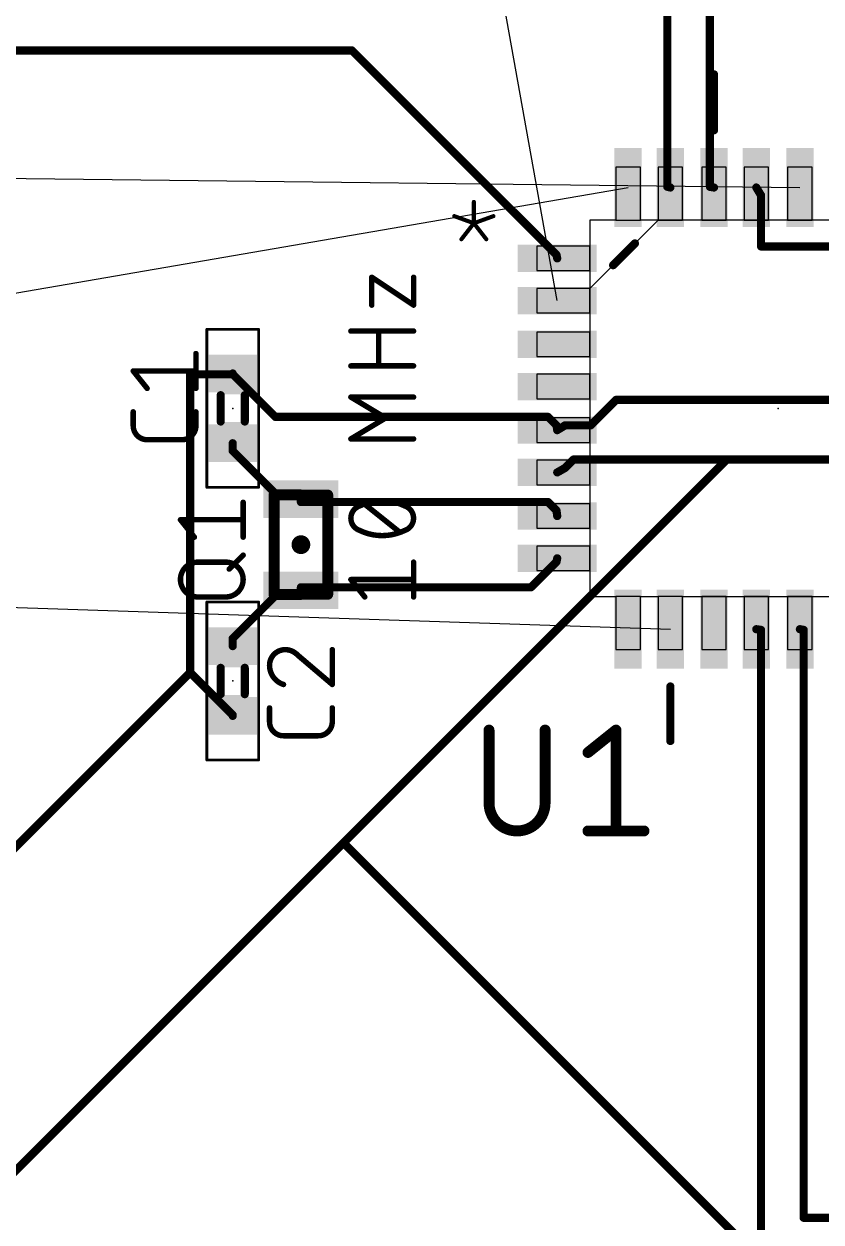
# Model space of a CAD drawing. Extents: x -1 to 120, y -17 to 80.
# Drawn here: x 53.26 to 68.11, y 38.18 to 60.5 of the extents above; entities that cross this region are included whole.
import ezdxf

# ---------------------------------------------------------------- set-up
doc = ezdxf.new("R2010")
doc.units = 0
for name, color, linetype in [('1', 22, 'CONTINUOUS'), ('19', 53, 'CONTINUOUS'), ('21', 253, 'CONTINUOUS'), ('23', 7, 'CONTINUOUS'), ('25', 253, 'CONTINUOUS'), ('27', 253, 'CONTINUOUS'), ('39', 22, 'CONTINUOUS'), ('51', 253, 'CONTINUOUS')]:
    doc.layers.add(name, color=color, linetype=linetype)

# ---------------------------------------------------------------- blocks, each defined once
blk = doc.blocks.new('RECT')
blk.add_solid([(-0.5, -0.5), (0.5, -0.5), (-0.5, 0.5), (0.5, 0.5)])

msp = doc.modelspace()

# ---------------------------------------------------------------- linework, layer by layer
at = {"layer": '1', "const_width": 0.1524}
for points in [[(66.04, 62.0713), (66.04, 57.4675)], [(65.2463, 61.7538), (65.2463, 57.4675)], [(52.8638, 60.0075), (59.3725, 60.0075)], [(59.3725, 60.0075), (63.1825, 56.1975)], [(65.2463, 57.4675), (65.3034, 57.4548)], [(66.04, 57.4675), (66.1162, 57.4548)], [(66.9925, 57.3088), (66.9036, 57.4548)], [(66.9925, 56.3563), (66.9925, 57.3088)], [(63.1825, 56.1975), (63.1952, 56.134)], [(70.3263, 56.3563), (66.9925, 56.3563)], [(56.3563, 53.975), (56.3563, 48.4188)], [(57.15, 53.975), (56.3563, 53.975)], [(57.15, 53.975), (57.15, 53.99)], [(57.15, 53.975), (57.9438, 53.1813)], [(63.8175, 53.0225), (64.2938, 53.4988)], [(64.2938, 53.4988), (71.12, 53.4988)], [(57.9438, 53.1813), (63.0237, 53.1813)], [(63.0237, 53.1813), (63.1825, 53.0225)], [(63.1825, 53.0225), (63.1952, 52.9336)], [(63.3413, 53.0225), (63.1952, 52.9336)], [(63.3413, 53.0225), (63.8175, 53.0225)], [(57.15, 52.5463), (57.15, 52.69)], [(57.9438, 51.7525), (57.15, 52.5463)], [(66.3575, 52.3875), (59.2138, 45.2438)], [(63.5, 52.3875), (63.3413, 52.2288)], [(66.3575, 52.3875), (63.5, 52.3875)], [(69.85, 52.3875), (66.3575, 52.3875)], [(63.3413, 52.2288), (63.1952, 52.1462)], [(58.42, 51.7525), (57.9438, 51.7525)], [(58.42, 51.7525), (58.42, 51.65)], [(58.42, 51.5938), (58.42, 51.65)], [(58.42, 51.5938), (63.0237, 51.5938)], [(63.0237, 51.5938), (63.1825, 51.435)], [(63.1825, 51.435), (63.1952, 51.3334)], [(62.7063, 50.0063), (63.1825, 50.4825)], [(63.1825, 50.4825), (63.1952, 50.546)], [(58.42, 50.0063), (62.7063, 50.0063)], [(58.42, 50.0063), (58.42, 49.95)], [(58.42, 49.8475), (58.42, 49.95)], [(57.9438, 49.8475), (57.15, 49.0538)], [(58.42, 49.8475), (57.9438, 49.8475)], [(57.15, 49.0538), (57.15, 48.91)], [(66.9925, 49.2125), (66.9036, 49.2252)], [(66.9925, 37.9413), (66.9925, 49.2125)], [(67.7863, 49.2125), (67.7164, 49.2252)], [(67.7863, 38.2587), (67.7863, 49.2125)], [(56.3563, 48.4188), (47.1487, 39.2112)], [(56.3563, 48.4188), (57.15, 47.625)], [(57.15, 47.625), (57.15, 47.61)], [(59.2138, 45.2438), (52.8638, 38.8938)], [(59.2138, 45.2438), (66.8338, 37.6238)], [(73.3425, 38.2587), (67.7863, 38.2587)]]:
    msp.add_lwpolyline(points, dxfattribs=at)
at = {"layer": '1', "const_width": 0.0762}
for points in [[(59.3994, 60.0344, 1), (59.3456, 59.9806)], [(59.3725, 59.9694, 1), (59.3725, 60.0456)], [(65.2545, 57.5047, 1), (65.238, 57.4303)], [(65.2082, 57.4675, 1), (65.2844, 57.4675)], [(65.2951, 57.4176, 1), (65.3117, 57.492)], [(66.0463, 57.5051, 1), (66.0337, 57.4299)], [(66.0019, 57.4675, 1), (66.0781, 57.4675)], [(66.1099, 57.4172, 1), (66.1225, 57.4924)], [(66.9361, 57.4746, 1), (66.8711, 57.435)], [(67.0306, 57.3088, 1), (66.9544, 57.3088)], [(66.96, 57.2889, 1), (67.025, 57.3286)], [(63.2199, 56.205, 1), (63.1451, 56.19)], [(63.1556, 56.1706, 1), (63.2094, 56.2244)], [(66.9925, 56.3944, 1), (66.9925, 56.3182)], [(66.9544, 56.3563, 1), (67.0306, 56.3563)], [(63.1578, 56.1265, 1), (63.2326, 56.1415)], [(56.3944, 53.975, 1), (56.3182, 53.975)], [(56.3563, 54.0131, 1), (56.3563, 53.9369)], [(57.1881, 53.99, 1), (57.1119, 53.99)], [(57.1769, 54.0019, 1), (57.1231, 53.9481)], [(57.15, 53.9369, 1), (57.15, 54.0131)], [(57.1119, 53.975, 1), (57.1881, 53.975)], [(64.2938, 53.5369, 1), (64.2938, 53.4607)], [(64.3207, 53.4718, 1), (64.2668, 53.5257)], [(57.9438, 53.2194, 1), (57.9438, 53.1432)], [(57.9168, 53.1543, 1), (57.9707, 53.2082)], [(63.0507, 53.2082, 1), (62.9968, 53.1543)], [(63.0237, 53.1432, 1), (63.0237, 53.2194)], [(63.2202, 53.0279, 1), (63.1448, 53.0171)], [(63.1556, 52.9956, 1), (63.2094, 53.0494)], [(63.1754, 52.9661, 1), (63.215, 52.9011)], [(63.1575, 52.9282, 1), (63.2329, 52.939)], [(63.3413, 53.0606, 1), (63.3413, 52.9844)], [(63.3611, 52.99, 1), (63.3214, 53.055)], [(63.7906, 53.0494, 1), (63.8444, 52.9956)], [(63.8175, 52.9844, 1), (63.8175, 53.0606)], [(57.1881, 52.69, 1), (57.1119, 52.69)], [(57.1769, 52.5732, 1), (57.1231, 52.5193)], [(57.1119, 52.5463, 1), (57.1881, 52.5463)], [(63.5, 52.4256, 1), (63.5, 52.3494)], [(63.5269, 52.3606, 1), (63.4731, 52.4144)], [(66.3575, 52.4256, 1), (66.3575, 52.3494)], [(66.3844, 52.3606, 1), (66.3306, 52.4144)], [(66.3575, 52.3494, 1), (66.3575, 52.4256)], [(63.3143, 52.2557, 1), (63.3682, 52.2018)], [(63.36, 52.1956, 1), (63.3225, 52.2619)], [(63.1765, 52.1794, 1), (63.2139, 52.113)], [(57.9438, 51.7906, 1), (57.9438, 51.7144)], [(57.9168, 51.7256, 1), (57.9707, 51.7794)], [(58.4581, 51.7525, 1), (58.3819, 51.7525)], [(58.42, 51.7144, 1), (58.42, 51.7906)], [(58.4581, 51.65, 1), (58.3819, 51.65)], [(58.3819, 51.65, 1), (58.4581, 51.65)], [(58.42, 51.6319, 1), (58.42, 51.5556)], [(58.3819, 51.5938, 1), (58.4581, 51.5938)], [(63.0507, 51.6207, 1), (62.9968, 51.5668)], [(63.0237, 51.5556, 1), (63.0237, 51.6319)], [(63.2203, 51.4397, 1), (63.1447, 51.4303)], [(63.1556, 51.4081, 1), (63.2094, 51.4619)], [(63.1574, 51.3287, 1), (63.233, 51.3381)], [(63.1451, 50.49, 1), (63.2199, 50.475)], [(63.2094, 50.4556, 1), (63.1556, 50.5094)], [(63.2326, 50.5385, 1), (63.1578, 50.5535)], [(58.42, 50.0444, 1), (58.42, 49.9682)], [(58.4581, 50.0063, 1), (58.3819, 50.0063)], [(58.4581, 49.95, 1), (58.3819, 49.95)], [(62.6793, 50.0332, 1), (62.7332, 49.9793)], [(62.7063, 49.9682, 1), (62.7063, 50.0444)], [(57.9438, 49.8856, 1), (57.9438, 49.8094)], [(57.9707, 49.8206, 1), (57.9168, 49.8744)], [(58.3819, 49.95, 1), (58.4581, 49.95)], [(58.3819, 49.8475, 1), (58.4581, 49.8475)], [(58.42, 49.8094, 1), (58.42, 49.8856)], [(57.1881, 49.0538, 1), (57.1119, 49.0538)], [(57.1231, 49.0807, 1), (57.1769, 49.0268)], [(66.909, 49.2629, 1), (66.8982, 49.1875)], [(67.0306, 49.2125, 1), (66.9544, 49.2125)], [(66.9871, 49.1748, 1), (66.9979, 49.2502)], [(67.7232, 49.2627, 1), (67.7096, 49.1877)], [(67.8244, 49.2125, 1), (67.7482, 49.2125)], [(67.7794, 49.175, 1), (67.7931, 49.25)], [(57.1119, 48.91, 1), (57.1881, 48.91)], [(56.3832, 48.4457, 1), (56.3293, 48.3918)], [(56.3182, 48.4188, 1), (56.3944, 48.4188)], [(56.3832, 48.3918, 1), (56.3293, 48.4457)], [(57.1881, 47.625, 1), (57.1119, 47.625)], [(57.1119, 47.61, 1), (57.1881, 47.61)], [(57.1231, 47.5981, 1), (57.1769, 47.6519)], [(59.2407, 45.2707, 1), (59.1868, 45.2168)], [(59.2407, 45.2168, 1), (59.1868, 45.2707)], [(59.1868, 45.2707, 1), (59.2407, 45.2168)], [(67.7863, 38.2968, 1), (67.7863, 38.2206)], [(67.7482, 38.2587, 1), (67.8244, 38.2587)]]:
    msp.add_lwpolyline(points, format="xyb", dxfattribs=at)
at = {"layer": '19'}
for p, q in [((63.1952, 55.3466), (59.69, 74.93)), ((38.1, 57.8), (67.7164, 57.4548)), ((24.13, 50.5), (64.516, 57.4548)), ((26.67, 50.5), (65.3034, 49.2252))]:
    msp.add_line(p, q, dxfattribs=at)
at = {"layer": '21'}
for points, const_width in [([(66.1162, 58.5216), (66.1162, 59.563)], 0.1524), ([(61.6423, 57.1867), (61.6423, 56.7888)], 0.0762), ([(61.6423, 57.1867), (61.6423, 56.7888)], 0.0762), ([(61.6423, 56.7888), (61.2775, 56.9214)], 0.0762), ([(61.6423, 56.7888), (61.2775, 56.9214)], 0.0762), ([(61.6423, 56.7888), (62.007, 56.9214)], 0.0762), ([(61.6423, 56.7888), (62.007, 56.9214)], 0.0762), ([(61.4101, 56.4903), (61.6423, 56.7888)], 0.0762), ([(61.4101, 56.4903), (61.6423, 56.7888)], 0.0762), ([(61.6423, 56.7888), (61.8744, 56.4903)], 0.0762), ([(61.6423, 56.7888), (61.8744, 56.4903)], 0.0762), ([(64.2366, 56.007), (64.643, 56.4134)], 0.1524), ([(65.3034, 47.1424), (65.3034, 48.1584)], 0.1524)]:
    msp.add_lwpolyline(points, dxfattribs=dict(at, const_width=const_width))
for points, const_width in [([(66.1543, 59.563, 1), (66.0781, 59.563)], 0.0762), ([(66.0781, 58.5216, 1), (66.1543, 58.5216)], 0.0762), ([(61.6613, 57.1867, 1), (61.6232, 57.1867)], 0.0381), ([(61.6613, 57.1867, 1), (61.6232, 57.1867)], 0.0381), ([(61.284, 56.9393, 1), (61.271, 56.9035)], 0.0381), ([(61.284, 56.9393, 1), (61.271, 56.9035)], 0.0381), ([(62.0136, 56.9035, 1), (62.0005, 56.9393)], 0.0381), ([(62.0136, 56.9035, 1), (62.0005, 56.9393)], 0.0381), ([(61.6232, 56.7888, 1), (61.6613, 56.7888)], 0.0381), ([(61.6232, 56.7888, 1), (61.6613, 56.7888)], 0.0381), ([(61.6573, 56.8004, 1), (61.6272, 56.7771)], 0.0381), ([(61.6573, 56.8004, 1), (61.6272, 56.7771)], 0.0381), ([(61.6358, 56.8067, 1), (61.6488, 56.7709)], 0.0381), ([(61.6358, 56.8067, 1), (61.6488, 56.7709)], 0.0381), ([(61.6573, 56.7771, 1), (61.6272, 56.8004)], 0.0381), ([(61.6573, 56.7771, 1), (61.6272, 56.8004)], 0.0381), ([(61.6358, 56.7709, 1), (61.6488, 56.8067)], 0.0381), ([(61.6358, 56.7709, 1), (61.6488, 56.8067)], 0.0381), ([(61.3951, 56.502, 1), (61.4252, 56.4786)], 0.0381), ([(61.3951, 56.502, 1), (61.4252, 56.4786)], 0.0381), ([(61.8594, 56.4786, 1), (61.8894, 56.502)], 0.0381), ([(61.8594, 56.4786, 1), (61.8894, 56.502)], 0.0381), ([(64.6699, 56.3865, 1), (64.6161, 56.4403)], 0.0762), ([(64.2097, 56.0339, 1), (64.2635, 55.9801)], 0.0762), ([(58.42, 50.7125, 1), (58.42, 50.8875, 1), (58.42, 50.7125)], 0.175), ([(65.3415, 48.1584, 1), (65.2653, 48.1584)], 0.0762), ([(65.2653, 47.1424, 1), (65.3415, 47.1424)], 0.0762)]:
    msp.add_lwpolyline(points, format="xyb", dxfattribs=dict(at, const_width=const_width))
at = {"layer": '23'}
for p in [(57.15, 53.34), (67.31, 53.34), (58.42, 50.8), (57.15, 48.26)]:
    msp.add_point(p, dxfattribs=at)
at = {"layer": '25'}
for points, const_width in [([(56.4642, 53.7116), (56.4642, 54.3607)], 0.1016), ([(55.5554, 53.7116), (55.2958, 54.0362)], 0.1016), ([(55.2958, 54.0362), (56.4642, 54.0362)], 0.1016), ([(55.2958, 53.0154), (55.2958, 53.2751)], 0.1016), ([(56.4642, 53.2751), (56.4642, 53.0154)], 0.1016), ([(56.2046, 52.7558), (55.5554, 52.7558)], 0.1016), ([(57.3442, 50.9402), (57.3442, 51.5893)], 0.1016), ([(56.4354, 50.9402), (56.1758, 51.2647)], 0.1016), ([(56.1758, 51.2647), (57.3442, 51.2647)], 0.1016), ([(56.5004, 50.4749), (57.0196, 50.4749)], 0.1016), ([(57.0846, 50.3451), (57.3442, 50.6047)], 0.1016), ([(57.0196, 49.8258), (56.5004, 49.8258)], 0.1016), ([(59.0042, 48.1951), (59.0042, 48.8442)], 0.1016), ([(58.3551, 48.7468), (59.0042, 48.1951)], 0.1016), ([(57.8358, 47.4989), (57.8358, 47.7586)], 0.1016), ([(59.0042, 47.7586), (59.0042, 47.4989)], 0.1016), ([(61.9252, 47.3456), (61.9252, 45.9881)], 0.2032), ([(62.9694, 45.9881), (62.9694, 47.3456)], 0.2032), ([(63.7681, 46.9279), (64.2902, 47.3456)], 0.2032), ([(64.2902, 47.3456), (64.2902, 45.466)], 0.2032), ([(58.7446, 47.2393), (58.0954, 47.2393)], 0.1016), ([(63.7681, 45.466), (64.8124, 45.466)], 0.2032)]:
    msp.add_lwpolyline(points, dxfattribs=dict(at, const_width=const_width))
for points, const_width in [([(56.4896, 54.3607, 1), (56.4388, 54.3607)], 0.0508), ([(55.2958, 54.0616, 1), (55.2958, 54.0108)], 0.0508), ([(55.3156, 54.052, 1), (55.276, 54.0203)], 0.0508), ([(56.4642, 54.0108, 1), (56.4642, 54.0616)], 0.0508), ([(55.5356, 53.6958, 1), (55.5753, 53.7275)], 0.0508), ([(56.4388, 53.7116, 1), (56.4896, 53.7116)], 0.0508), ([(55.3212, 53.2751, 1), (55.2704, 53.2751)], 0.0508), ([(56.4896, 53.2751, 1), (56.4388, 53.2751)], 0.0508), ([(55.2958, 53.0154, 0.4142), (55.5554, 52.7558)], 0.1016), ([(55.3212, 53.0154, 1), (55.2704, 53.0154)], 0.0508), ([(55.2704, 53.0154, 1), (55.3212, 53.0154)], 0.0508), ([(56.2046, 52.7558, 0.4142), (56.4642, 53.0154)], 0.1016), ([(56.4896, 53.0154, 1), (56.4388, 53.0154)], 0.0508), ([(56.4388, 53.0154, 1), (56.4896, 53.0154)], 0.0508), ([(55.5554, 52.7812, 1), (55.5554, 52.7304)], 0.0508), ([(55.5554, 52.7304, 1), (55.5554, 52.7812)], 0.0508), ([(56.2046, 52.7812, 1), (56.2046, 52.7304)], 0.0508), ([(56.2046, 52.7304, 1), (56.2046, 52.7812)], 0.0508), ([(57.3696, 51.5893, 1), (57.3188, 51.5893)], 0.0508), ([(56.1956, 51.2806, 1), (56.156, 51.2489)], 0.0508), ([(56.1758, 51.2901, 1), (56.1758, 51.2393)], 0.0508), ([(57.3442, 51.2393, 1), (57.3442, 51.2901)], 0.0508), ([(56.4156, 50.9243, 1), (56.4553, 50.9561)], 0.0508), ([(57.3188, 50.9402, 1), (57.3696, 50.9402)], 0.0508), ([(56.5004, 50.4749, 1), (56.5004, 49.8258)], 0.1016), ([(56.5004, 50.5003, 1), (56.5004, 50.4495)], 0.0508), ([(56.5004, 50.4495, 1), (56.5004, 50.5003)], 0.0508), ([(57.0196, 49.8258, 1), (57.0196, 50.4749)], 0.1016), ([(57.0196, 50.5003, 1), (57.0196, 50.4495)], 0.0508), ([(57.0196, 50.4495, 1), (57.0196, 50.5003)], 0.0508), ([(57.3622, 50.5868, 1), (57.3262, 50.6227)], 0.0508), ([(57.0666, 50.363, 1), (57.1025, 50.3271)], 0.0508), ([(56.5004, 49.8512, 1), (56.5004, 49.8004)], 0.0508), ([(56.5004, 49.8004, 1), (56.5004, 49.8512)], 0.0508), ([(57.0196, 49.8512, 1), (57.0196, 49.8004)], 0.0508), ([(57.0196, 49.8004, 1), (57.0196, 49.8512)], 0.0508), ([(58.1279, 48.8442, 0.4142), (57.8358, 48.5521)], 0.1016), ([(58.3551, 48.7468, 0.2053), (58.1279, 48.8442)], 0.1016), ([(58.1279, 48.8696, 1), (58.1279, 48.8188)], 0.0508), ([(58.1279, 48.8188, 1), (58.1279, 48.8696)], 0.0508), ([(59.0296, 48.8442, 1), (58.9788, 48.8442)], 0.0508), ([(58.3715, 48.7662, 1), (58.3386, 48.7275)], 0.0508), ([(58.3367, 48.7293, 1), (58.3735, 48.7644)], 0.0508), ([(57.8358, 48.5521, 0.3252), (58.0954, 48.1951)], 0.1016), ([(57.8612, 48.5521, 1), (57.8104, 48.5521)], 0.0508), ([(57.8104, 48.5521, 1), (57.8612, 48.5521)], 0.0508), ([(58.0876, 48.1709, 1), (58.1033, 48.2193)], 0.0508), ([(58.9788, 48.1951, 1), (59.0296, 48.1951)], 0.0508), ([(58.9877, 48.1757, 1), (59.0207, 48.2144)], 0.0508), ([(57.8612, 47.7586, 1), (57.8104, 47.7586)], 0.0508), ([(59.0296, 47.7586, 1), (58.9788, 47.7586)], 0.0508), ([(57.8358, 47.4989, 0.4142), (58.0954, 47.2393)], 0.1016), ([(57.8612, 47.4989, 1), (57.8104, 47.4989)], 0.0508), ([(58.7446, 47.2393, 0.4142), (59.0042, 47.4989)], 0.1016), ([(59.0296, 47.4989, 1), (58.9788, 47.4989)], 0.0508), ([(57.8104, 47.4989, 1), (57.8612, 47.4989)], 0.0508), ([(58.9788, 47.4989, 1), (59.0296, 47.4989)], 0.0508), ([(61.976, 47.3456, 1), (61.8744, 47.3456)], 0.1016), ([(63.0202, 47.3456, 1), (62.9186, 47.3456)], 0.1016), ([(64.341, 47.3456, 1), (64.2394, 47.3456)], 0.1016), ([(64.322, 47.3059, 1), (64.2585, 47.3853)], 0.1016), ([(58.0954, 47.2647, 1), (58.0954, 47.2139)], 0.0508), ([(58.0954, 47.2139, 1), (58.0954, 47.2647)], 0.0508), ([(58.7446, 47.2647, 1), (58.7446, 47.2139)], 0.0508), ([(58.7446, 47.2139, 1), (58.7446, 47.2647)], 0.0508), ([(63.7364, 46.9676, 1), (63.7999, 46.8882)], 0.1016), ([(61.9252, 45.9881, 1), (62.9694, 45.9881)], 0.2032), ([(61.976, 45.9881, 1), (61.8744, 45.9881)], 0.1016), ([(61.8744, 45.9881, 1), (61.976, 45.9881)], 0.1016), ([(63.0202, 45.9881, 1), (62.9186, 45.9881)], 0.1016), ([(62.9186, 45.9881, 1), (63.0202, 45.9881)], 0.1016), ([(63.7681, 45.5168, 1), (63.7681, 45.4152)], 0.1016), ([(64.8124, 45.4152, 1), (64.8124, 45.5168)], 0.1016), ([(64.2394, 45.466, 1), (64.341, 45.466)], 0.1016)]:
    msp.add_lwpolyline(points, format="xyb", dxfattribs=dict(at, const_width=const_width))
at = {"layer": '27', "const_width": 0.1016}
for points in [[(59.7403, 55.2628), (59.7403, 55.7821)], [(59.7403, 55.7821), (60.5192, 55.2628)], [(60.5192, 55.2628), (60.5192, 55.7821)], [(59.3508, 54.7802), (60.5192, 54.7802)], [(59.8701, 54.1311), (59.8701, 54.7802)], [(60.5192, 54.1311), (59.3508, 54.1311)], [(59.9999, 53.1603), (59.3508, 53.5497)], [(59.3508, 53.5497), (60.5192, 53.5497)], [(59.3508, 52.7708), (59.9999, 53.1603)], [(60.5192, 52.7708), (59.3508, 52.7708)], [(60.2596, 51.0337), (59.6104, 51.553)], [(60.5192, 49.8258), (60.5192, 50.4749)], [(59.6104, 49.8258), (59.3508, 50.1504)], [(59.3508, 50.1504), (60.5192, 50.1504)]]:
    msp.add_lwpolyline(points, dxfattribs=at)
at = {"layer": '27'}
for points, const_width in [([(59.7657, 55.7821, 1), (59.7149, 55.7821)], 0.0508), ([(59.7544, 55.8032, 1), (59.7262, 55.761)], 0.0508), ([(60.5446, 55.7821, 1), (60.4938, 55.7821)], 0.0508), ([(59.7149, 55.2628, 1), (59.7657, 55.2628)], 0.0508), ([(60.4938, 55.2628, 1), (60.5446, 55.2628)], 0.0508), ([(60.5051, 55.2417, 1), (60.5333, 55.2839)], 0.0508), ([(59.3508, 54.8056, 1), (59.3508, 54.7548)], 0.0508), ([(59.8955, 54.7802, 1), (59.8447, 54.7802)], 0.0508), ([(60.5192, 54.7548, 1), (60.5192, 54.8056)], 0.0508), ([(59.3508, 54.1565, 1), (59.3508, 54.1057)], 0.0508), ([(59.8447, 54.1311, 1), (59.8955, 54.1311)], 0.0508), ([(60.5192, 54.1057, 1), (60.5192, 54.1565)], 0.0508), ([(59.3639, 53.5715, 1), (59.3377, 53.5279)], 0.0508), ([(59.3508, 53.5751, 1), (59.3508, 53.5243)], 0.0508), ([(60.5192, 53.5243, 1), (60.5192, 53.5751)], 0.0508), ([(60.013, 53.1385, 1), (59.9868, 53.182)], 0.0508), ([(59.9868, 53.1385, 1), (60.013, 53.182)], 0.0508), ([(59.3508, 52.7962, 1), (59.3508, 52.7454)], 0.0508), ([(59.3377, 52.7926, 1), (59.3639, 52.749)], 0.0508), ([(60.5192, 52.7454, 1), (60.5192, 52.7962)], 0.0508), ([(59.5131, 51.5205, 0.3205), (59.3508, 51.2934)], 0.1016), ([(59.5019, 51.5434, 1), (59.5242, 51.4977)], 0.0508), ([(59.935, 51.6179, 0.1139), (59.5131, 51.5205)], 0.1016), ([(59.5213, 51.4965, 1), (59.5048, 51.5446)], 0.0508), ([(59.6263, 51.5728, 1), (59.5946, 51.5332)], 0.0508), ([(60.3569, 51.5205, 0.1139), (59.935, 51.6179)], 0.1016), ([(59.935, 51.6433, 1), (59.935, 51.5925)], 0.0508), ([(59.935, 51.5925, 1), (59.935, 51.6433)], 0.0508), ([(60.3652, 51.5446, 1), (60.3487, 51.4965)], 0.0508), ([(60.5192, 51.2934, 0.3205), (60.3569, 51.5205)], 0.1016), ([(60.3458, 51.4977, 1), (60.3681, 51.5434)], 0.0508), ([(59.3508, 51.2934, 0.3205), (59.5131, 51.0662)], 0.1016), ([(59.3762, 51.2933, 1), (59.3254, 51.2934)], 0.0508), ([(60.3569, 51.0662, 0.3205), (60.5192, 51.2934)], 0.1016), ([(60.5446, 51.2933, 1), (60.4938, 51.2934)], 0.0508), ([(59.3254, 51.2933, 1), (59.3762, 51.2934)], 0.0508), ([(60.4938, 51.2933, 1), (60.5446, 51.2934)], 0.0508), ([(59.5242, 51.089, 1), (59.5019, 51.0433)], 0.0508), ([(59.5131, 51.0662, 0.1139), (59.935, 50.9688)], 0.1016), ([(59.5048, 51.0421, 1), (59.5213, 51.0902)], 0.0508), ([(59.935, 50.9688, 0.1139), (60.3569, 51.0662)], 0.1016), ([(59.935, 50.9942, 1), (59.935, 50.9434)], 0.0508), ([(59.935, 50.9434, 1), (59.935, 50.9942)], 0.0508), ([(60.2437, 51.0139, 1), (60.2754, 51.0535)], 0.0508), ([(60.3487, 51.0902, 1), (60.3652, 51.0421)], 0.0508), ([(60.3681, 51.0433, 1), (60.3458, 51.089)], 0.0508), ([(60.5446, 50.4749, 1), (60.4938, 50.4749)], 0.0508), ([(59.3508, 50.1758, 1), (59.3508, 50.125)], 0.0508), ([(59.3706, 50.1662, 1), (59.331, 50.1345)], 0.0508), ([(60.5192, 50.125, 1), (60.5192, 50.1758)], 0.0508), ([(59.5906, 49.8099, 1), (59.6303, 49.8417)], 0.0508), ([(60.4938, 49.8258, 1), (60.5446, 49.8258)], 0.0508)]:
    msp.add_lwpolyline(points, format="xyb", dxfattribs=dict(at, const_width=const_width))
at = {"layer": '39', "const_width": 0.0508}
for points in [[(56.667, 51.867), (56.667, 54.813)], [(56.667, 54.813), (57.633, 54.813)], [(57.633, 54.813), (57.633, 51.867)], [(57.633, 51.867), (56.667, 51.867)], [(56.667, 46.787), (56.667, 49.733)], [(56.667, 49.733), (57.633, 49.733)], [(57.633, 49.733), (57.633, 46.787)], [(57.633, 46.787), (56.667, 46.787)]]:
    msp.add_lwpolyline(points, dxfattribs=at)
at = {"layer": '39', "const_width": 0.0254}
for points in [[(56.6797, 54.813, 1), (56.6543, 54.813)], [(56.667, 54.8257, 1), (56.667, 54.8003)], [(57.6457, 54.813, 1), (57.6203, 54.813)], [(57.633, 54.8003, 1), (57.633, 54.8257)], [(56.667, 51.8797, 1), (56.667, 51.8543)], [(56.6543, 51.867, 1), (56.6797, 51.867)], [(57.6203, 51.867, 1), (57.6457, 51.867)], [(57.633, 51.8543, 1), (57.633, 51.8797)], [(56.6797, 49.733, 1), (56.6543, 49.733)], [(56.667, 49.7457, 1), (56.667, 49.7203)], [(57.6457, 49.733, 1), (57.6203, 49.733)], [(57.633, 49.7203, 1), (57.633, 49.7457)], [(56.667, 46.7997, 1), (56.667, 46.7743)], [(56.6543, 46.787, 1), (56.6797, 46.787)], [(57.6203, 46.787, 1), (57.6457, 46.787)], [(57.633, 46.7743, 1), (57.633, 46.7997)]]:
    msp.add_lwpolyline(points, format="xyb", dxfattribs=at)
at = {"layer": '51'}
for p, q in [((64.7446, 57.8358), (64.2874, 57.8358)), ((64.2874, 57.8358), (64.2874, 56.8452)), ((64.7446, 56.8452), (64.7446, 57.8358)), ((65.532, 57.8358), (65.0748, 57.8358)), ((65.0748, 57.8358), (65.0748, 56.8452)), ((65.532, 56.8452), (65.532, 57.8358)), ((66.3448, 57.8358), (65.8876, 57.8358)), ((65.8876, 57.8358), (65.8876, 56.8452)), ((66.3448, 56.8452), (66.3448, 57.8358)), ((67.1322, 57.8358), (66.675, 57.8358)), ((66.675, 57.8358), (66.675, 56.8452)), ((67.1322, 56.8452), (67.1322, 57.8358)), ((67.945, 57.8358), (67.4878, 57.8358)), ((67.4878, 57.8358), (67.4878, 56.8452)), ((67.945, 56.8452), (67.945, 57.8358)), ((64.2874, 56.8452), (63.8048, 56.8452)), ((63.8048, 56.8452), (63.8048, 56.3626)), ((63.8048, 55.5752), (65.0748, 56.8452)), ((64.2874, 56.8452), (64.7446, 56.8452)), ((65.0748, 56.8452), (64.7446, 56.8452)), ((69.8754, 56.8452), (64.7446, 56.8452)), ((65.0748, 56.8452), (65.532, 56.8452)), ((65.8876, 56.8452), (65.532, 56.8452)), ((65.8876, 56.8452), (66.3448, 56.8452)), ((66.675, 56.8452), (66.3448, 56.8452)), ((66.675, 56.8452), (67.1322, 56.8452)), ((67.4878, 56.8452), (67.1322, 56.8452)), ((67.4878, 56.8452), (67.945, 56.8452)), ((68.2752, 56.8452), (67.945, 56.8452)), ((63.8048, 56.3626), (62.8142, 56.3626)), ((62.8142, 56.3626), (62.8142, 55.9054)), ((63.8048, 55.9054), (63.8048, 56.3626)), ((63.8048, 56.3626), (63.8048, 50.3174)), ((62.8142, 55.9054), (63.8048, 55.9054)), ((63.8048, 55.9054), (63.8048, 55.5752)), ((63.8048, 55.5752), (62.8142, 55.5752)), ((62.8142, 55.5752), (62.8142, 55.118)), ((63.8048, 55.118), (63.8048, 55.5752)), ((62.8142, 55.118), (63.8048, 55.118)), ((63.8048, 55.118), (63.8048, 54.7624)), ((63.8048, 54.7624), (62.8142, 54.7624)), ((62.8142, 54.7624), (62.8142, 54.3052)), ((63.8048, 54.3052), (63.8048, 54.7624)), ((62.8142, 54.3052), (63.8048, 54.3052)), ((63.8048, 54.3052), (63.8048, 53.975)), ((63.8048, 53.975), (62.8142, 53.975)), ((62.8142, 53.975), (62.8142, 53.5178)), ((63.8048, 53.5178), (63.8048, 53.975)), ((62.8142, 53.5178), (63.8048, 53.5178)), ((63.8048, 53.5178), (63.8048, 53.1622)), ((63.8048, 53.1622), (62.8142, 53.1622)), ((62.8142, 53.1622), (62.8142, 52.705)), ((63.8048, 52.705), (63.8048, 53.1622)), ((62.8142, 52.705), (63.8048, 52.705)), ((63.8048, 52.705), (63.8048, 52.3748)), ((63.8048, 52.3748), (62.8142, 52.3748)), ((62.8142, 52.3748), (62.8142, 51.9176)), ((63.8048, 51.9176), (63.8048, 52.3748)), ((62.8142, 51.9176), (63.8048, 51.9176)), ((63.8048, 51.9176), (63.8048, 51.562)), ((63.8048, 51.562), (62.8142, 51.562)), ((62.8142, 51.562), (62.8142, 51.1048)), ((63.8048, 51.1048), (63.8048, 51.562)), ((62.8142, 51.1048), (63.8048, 51.1048)), ((63.8048, 51.1048), (63.8048, 50.7746)), ((63.8048, 50.7746), (62.8142, 50.7746)), ((62.8142, 50.7746), (62.8142, 50.3174)), ((63.8048, 50.3174), (63.8048, 50.7746)), ((62.8142, 50.3174), (63.8048, 50.3174)), ((63.8048, 50.3174), (63.8048, 49.8348)), ((63.8048, 49.8348), (64.2874, 49.8348)), ((64.7446, 49.8348), (64.2874, 49.8348)), ((64.2874, 49.8348), (64.2874, 48.8442)), ((64.7446, 49.8348), (65.0748, 49.8348)), ((64.7446, 48.8442), (64.7446, 49.8348)), ((65.532, 49.8348), (65.0748, 49.8348)), ((65.0748, 49.8348), (65.0748, 48.8442)), ((65.532, 49.8348), (65.8876, 49.8348)), ((65.532, 48.8442), (65.532, 49.8348)), ((65.532, 49.8348), (69.088, 49.8348)), ((66.3448, 49.8348), (65.8876, 49.8348)), ((65.8876, 49.8348), (65.8876, 48.8442)), ((66.3448, 49.8348), (66.675, 49.8348)), ((66.3448, 48.8442), (66.3448, 49.8348)), ((67.1322, 49.8348), (66.675, 49.8348)), ((66.675, 49.8348), (66.675, 48.8442)), ((67.1322, 49.8348), (67.4878, 49.8348)), ((67.1322, 48.8442), (67.1322, 49.8348)), ((67.945, 49.8348), (67.4878, 49.8348)), ((67.4878, 49.8348), (67.4878, 48.8442)), ((67.945, 49.8348), (68.2752, 49.8348)), ((67.945, 48.8442), (67.945, 49.8348)), ((64.2874, 48.8442), (64.7446, 48.8442)), ((65.0748, 48.8442), (65.532, 48.8442)), ((65.8876, 48.8442), (66.3448, 48.8442)), ((66.675, 48.8442), (67.1322, 48.8442)), ((67.4878, 48.8442), (67.945, 48.8442))]:
    msp.add_line(p, q, dxfattribs=at)
for points, const_width in [([(61.6613, 57.1867, 1), (61.6232, 57.1867)], 0.0381), ([(61.6613, 57.1867, 1), (61.6232, 57.1867)], 0.0381), ([(61.284, 56.9393, 1), (61.271, 56.9035)], 0.0381), ([(61.284, 56.9393, 1), (61.271, 56.9035)], 0.0381), ([(62.0136, 56.9035, 1), (62.0005, 56.9393)], 0.0381), ([(62.0136, 56.9035, 1), (62.0005, 56.9393)], 0.0381), ([(61.6232, 56.7888, 1), (61.6613, 56.7888)], 0.0381), ([(61.6232, 56.7888, 1), (61.6613, 56.7888)], 0.0381), ([(61.6573, 56.8004, 1), (61.6272, 56.7771)], 0.0381), ([(61.6573, 56.8004, 1), (61.6272, 56.7771)], 0.0381), ([(61.6358, 56.8067, 1), (61.6488, 56.7709)], 0.0381), ([(61.6358, 56.8067, 1), (61.6488, 56.7709)], 0.0381), ([(61.6573, 56.7771, 1), (61.6272, 56.8004)], 0.0381), ([(61.6573, 56.7771, 1), (61.6272, 56.8004)], 0.0381), ([(61.6358, 56.7709, 1), (61.6488, 56.8067)], 0.0381), ([(61.6358, 56.7709, 1), (61.6488, 56.8067)], 0.0381), ([(61.3951, 56.502, 1), (61.4252, 56.4786)], 0.0381), ([(61.3951, 56.502, 1), (61.4252, 56.4786)], 0.0381), ([(61.8594, 56.4786, 1), (61.8894, 56.502)], 0.0381), ([(61.8594, 56.4786, 1), (61.8894, 56.502)], 0.0381), ([(56.9641, 53.585, 1), (56.8879, 53.585)], 0.0762), ([(57.4121, 53.585, 1), (57.3359, 53.585)], 0.0762), ([(56.8879, 53.095, 1), (56.9641, 53.095)], 0.0762), ([(57.3359, 53.095, 1), (57.4121, 53.095)], 0.0762), ([(57.9708, 51.725, 1), (57.8692, 51.725)], 0.1016), ([(57.92, 51.7758, 1), (57.92, 51.6742)], 0.1016), ([(58.9708, 51.725, 1), (58.8692, 51.725)], 0.1016), ([(58.92, 51.6742, 1), (58.92, 51.7758)], 0.1016), ([(57.92, 49.9258, 1), (57.92, 49.8242)], 0.1016), ([(57.8692, 49.875, 1), (57.9708, 49.875)], 0.1016), ([(58.8692, 49.875, 1), (58.9708, 49.875)], 0.1016), ([(58.92, 49.8242, 1), (58.92, 49.9258)], 0.1016), ([(56.9641, 48.505, 1), (56.8879, 48.505)], 0.0762), ([(57.4121, 48.505, 1), (57.3359, 48.505)], 0.0762), ([(56.8879, 48.015, 1), (56.9641, 48.015)], 0.0762), ([(57.3359, 48.015, 1), (57.4121, 48.015)], 0.0762)]:
    msp.add_lwpolyline(points, format="xyb", dxfattribs=dict(at, const_width=const_width))
for points, const_width in [([(61.6423, 57.1867), (61.6423, 56.7888)], 0.0762), ([(61.6423, 57.1867), (61.6423, 56.7888)], 0.0762), ([(61.6423, 56.7888), (61.2775, 56.9214)], 0.0762), ([(61.6423, 56.7888), (61.2775, 56.9214)], 0.0762), ([(61.6423, 56.7888), (62.007, 56.9214)], 0.0762), ([(61.6423, 56.7888), (62.007, 56.9214)], 0.0762), ([(61.4101, 56.4903), (61.6423, 56.7888)], 0.0762), ([(61.4101, 56.4903), (61.6423, 56.7888)], 0.0762), ([(61.6423, 56.7888), (61.8744, 56.4903)], 0.0762), ([(61.6423, 56.7888), (61.8744, 56.4903)], 0.0762), ([(56.926, 53.095), (56.926, 53.585)], 0.1524), ([(57.374, 53.585), (57.374, 53.095)], 0.1524), ([(57.92, 49.875), (57.92, 51.725)], 0.2032), ([(57.92, 51.725), (58.92, 51.725)], 0.2032), ([(58.92, 51.725), (58.92, 49.875)], 0.2032), ([(58.92, 49.875), (57.92, 49.875)], 0.2032), ([(56.926, 48.015), (56.926, 48.505)], 0.1524), ([(57.374, 48.505), (57.374, 48.015)], 0.1524)]:
    msp.add_lwpolyline(points, dxfattribs=dict(at, const_width=const_width))

# ---------------------------------------------------------------- block references
at = {"layer": '1'}
for p, xscale, yscale, rotation in [((64.516, 57.4548), 0.508, 1.4732, 180), ((65.3034, 57.4548), 0.508, 1.4732, 180), ((66.1162, 57.4548), 0.508, 1.4732, 180), ((66.9036, 57.4548), 0.508, 1.4732, 180), ((67.7164, 57.4548), 0.508, 1.4732, 180), ((63.1952, 56.134), 0.508, 1.4732, 270), ((63.1952, 55.3466), 0.508, 1.4732, 270), ((63.1952, 54.5338), 0.508, 1.4732, 270), ((57.15, 53.99), 0.7, 0.9, 90), ((63.1952, 53.7464), 0.508, 1.4732, 270), ((63.1952, 52.9336), 0.508, 1.4732, 270), ((57.15, 52.69), 0.7, 0.9, 90), ((63.1952, 52.1462), 0.508, 1.4732, 270), ((58.42, 51.65), 0.7, 1.4, 90), ((63.1952, 51.3334), 0.508, 1.4732, 270), ((63.1952, 50.546), 0.508, 1.4732, 270), ((58.42, 49.95), 0.7, 1.4, 90), ((64.516, 49.2252), 0.508, 1.4732, 180), ((65.3034, 49.2252), 0.508, 1.4732, 180), ((66.1162, 49.2252), 0.508, 1.4732, 180), ((66.9036, 49.2252), 0.508, 1.4732, 180), ((67.7164, 49.2252), 0.508, 1.4732, 180), ((57.15, 48.91), 0.7, 0.9, 270), ((57.15, 47.61), 0.7, 0.9, 270)]:
    msp.add_blockref('RECT', p, dxfattribs=dict(at, xscale=xscale, yscale=yscale, rotation=rotation))
at = {"layer": '51', "xscale": 0.3, "yscale": 0.5999}
for p, rotation in [((57.1549, 53.7488), 90), ((57.1549, 52.936), 90), ((57.1452, 48.664), 270), ((57.1452, 47.8512), 270)]:
    msp.add_blockref('RECT', p, dxfattribs=dict(at, rotation=rotation))

doc.saveas('drawing.dxf')
